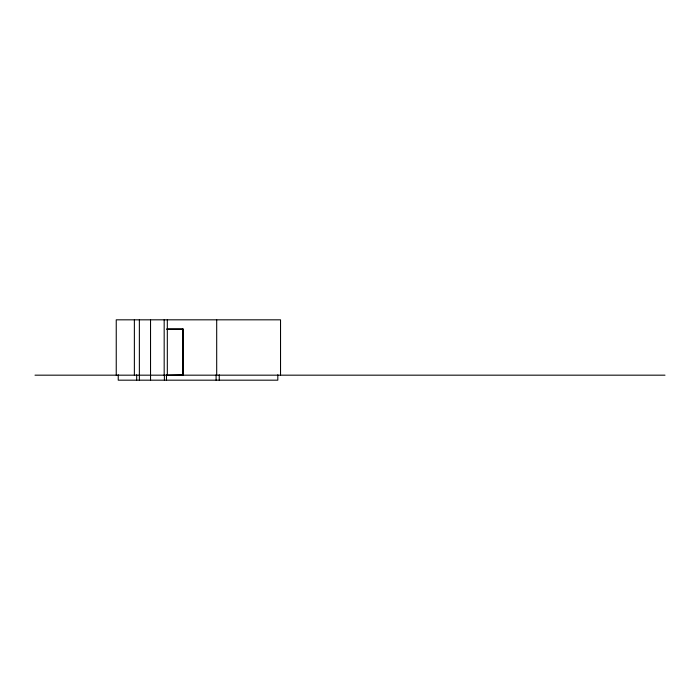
<?xml version="1.0" encoding="UTF-8"?>
<svg xmlns="http://www.w3.org/2000/svg" width="700" height="700" viewBox="0 0 700 700"><rect width="100%" height="100%" fill="white"/><g stroke="black" fill="none" stroke-linecap="round" stroke-linejoin="round"><path stroke-width="1.05" d="M166.845 328.93L183.19 328.93L183.19 375.174M166.845 329.289L182.831 329.289M182.831 374.815L166.845 375.174M35 375.174L665 375.174M280.534 375.174L280.534 319.821L116.244 319.821L116.244 375.174M277.812 374.789L277.812 380.179L118.239 380.179L118.239 374.789M219.24 374.789L219.24 380.179M216.694 319.821L216.694 375.174M216.099 374.789L216.099 380.179M182.831 328.93L182.831 375.174M167.317 319.821L167.317 375.174M166.486 374.789L166.486 380.179M164.395 374.789L164.395 380.179M164.176 319.821L164.176 375.174M150.535 319.821L150.535 380.179M139.37 319.821L139.37 380.179M136.675 374.789L136.675 380.179M134.374 319.821L134.374 375.174"/></g></svg>
